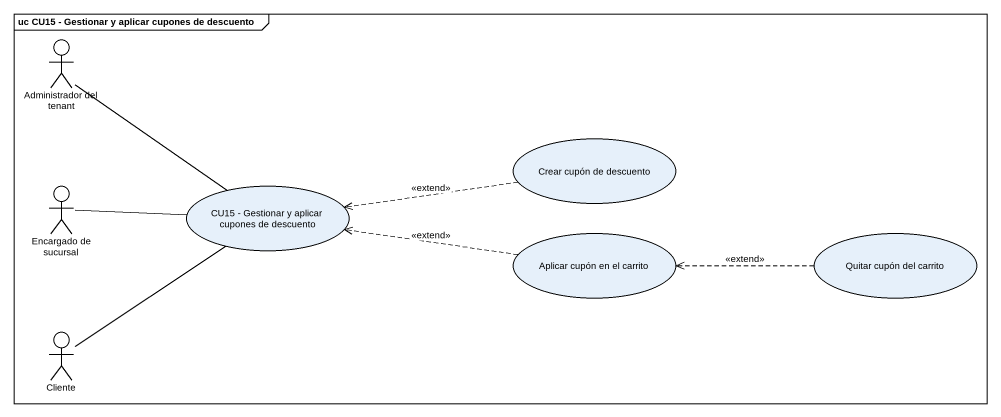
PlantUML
@startuml
mainframe uc CU15 - Gestionar y aplicar cupones de descuento
actor "Administrador del tenant" as Administrador_del_tenant
usecase "Crear cupón de descuento" as Crear_cupón_de_descuento
actor "Encargado de sucursal" as Encargado_de_sucursal
usecase "CU15 - Gestionar y aplicar cupones de descuento" as CU15_Gestionar_y_aplicar
usecase "Aplicar cupón en el carrito" as Aplicar_cupón_en_el_carrito
usecase "Quitar cupón del carrito" as Quitar_cupón_del_carrito
actor Cliente
Administrador_del_tenant -- CU15_Gestionar_y_aplicar
Crear_cupón_de_descuento .left.> CU15_Gestionar_y_aplicar : <<extend>>
Encargado_de_sucursal -right- CU15_Gestionar_y_aplicar
Aplicar_cupón_en_el_carrito .left.> CU15_Gestionar_y_aplicar : <<extend>>
Quitar_cupón_del_carrito .left.> Aplicar_cupón_en_el_carrito : <<extend>>
Cliente -up- CU15_Gestionar_y_aplicar
@enduml
